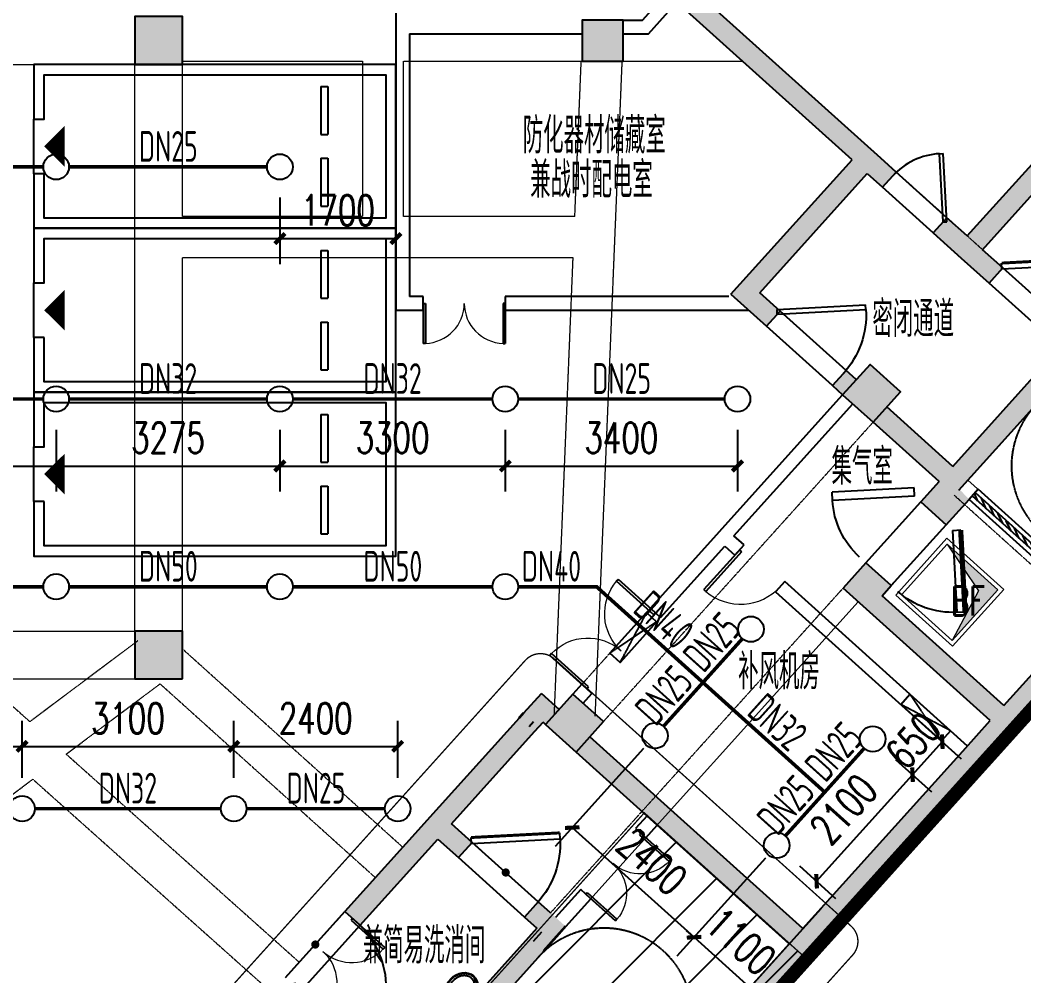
# Model space of a CAD drawing. Extents: x 6824721 to 16538177, y 2478193 to 6665639.
# Drawn here: x 8849685 to 8864383, y 2824751 to 2838751 of the extents above; entities that cross this region are included whole.
import ezdxf

# ---------------------------------------------------------------- set-up
doc = ezdxf.new("R2010")
doc.units = 0
doc.header["$LTSCALE"] = 10
doc.linetypes.add('CONTINOUS', pattern=[0])
doc.linetypes.add('DASH', pattern=[0.35, 0.25, -0.1])
for name, color, linetype in [('0-wo', 8, 'Continuous'), ('00-停车位', 67, 'Continuous'), ('DOOR_FIRE', 4, 'Continuous'), ('PUB_HATCH', 8, 'Continuous'), ('R_人防洗消集水坑', 32, 'Continuous'), ('S-梁-实线', 4, 'CONTINOUS'), ('S-梁-虚线', 4, 'DASH'), ('W-EQUIP_喷头', 7, 'Continuous'), ('W-PIPE-喷淋中', 6, 'Continuous'), ('W-TEXT_喷淋', 7, 'Continuous'), ('W-TWT_DIM', 3, 'Continuous'), ('WALL', 9, 'Continuous'), ('画水辅助', 6, 'Continuous')]:
    doc.layers.add(name, color=color, linetype=linetype)
doc.layers.add('钢梁', color=141, linetype='Continuous', lineweight=18)
doc.styles.add('8B2_02', font='tssdeng.shx', dxfattribs={"width": 0.7, "bigfont": 'TSSDCHN.shx'})
doc.styles.add('_TCH_DIM_T3', font='SIMPLEX', dxfattribs={"width": 0.705882, "bigfont": 'GBCBIG'})
doc.styles.add('_TCH_SPACE', font='SIMPLEX', dxfattribs={"height": 5, "bigfont": 'GBCBIG'})
doc.styles.add('_TWT_PIPEDN', font='TSSDENG', dxfattribs={"width": 0.8, "height": 3.5, "bigfont": 'TSSDCHN'})
doc.dimstyles.new('_TWT_ARCH&&150', dxfattribs={"dimtxt": 446.25, "dimasz": 150, "dimexe": 375, "dimexo": 450, "dimgap": 189.375, "dimtad": 1, "dimdec": 0, "dimzin": 0, "dimdsep": 46, "dimtxsty": '_TCH_DIM_T3', "dimblk": 'ARCHTICK', "dimcen": 0.09, "dimclrt": 7, "dimazin": 2, "dimtfac": 1, "dimtdec": 0, "dimtix": 1, "dimtmove": 2, "dimatfit": 3, "dimfxl": 0, "dimtolj": 1, "dimtzin": 0, "dimarcsym": 0})

# ---------------------------------------------------------------- blocks, each defined once
blk = doc.blocks.new('车位2400x5300')
at = {"layer": '00-停车位', "color": 251}
for p, q in [((-875, -1000), (-175, -1000)), ((-875, -1100), (-875, -1000)), ((-175, -1100), (-175, -1000)), ((175, -1000), (875, -1000)), ((175, -1100), (175, -1000)), ((875, -1100), (875, -1000)), ((-875, -1100), (-175, -1100)), ((175, -1100), (875, -1100)), ((400, -5300), (-400, -5300))]:
    blk.add_line(p, q, dxfattribs=at)
blk.add_lwpolyline([(400, -5150), (400, -5300), (1200, -5300), (1200, 0), (-1200, 0), (-1200, -5300), (-400, -5300), (-400, -5150), (-1050, -5150), (-1050, -150), (1050, -150), (1050, -5150), (400, -5150)], dxfattribs=at)
blk.add_lwpolyline([(0, -5150, 0, 600, 0), (0, -4850, 600, 600, 0)], format="xyseb", dxfattribs=at)
blk = doc.blocks.new('洗消污水集水坑')
at = {"layer": 'R_人防洗消集水坑', "lineweight": 15}
h = blk.add_hatch(color=256, dxfattribs=at)
h.dxf.hatch_style = 1
h.paths.add_polyline_path([(161254, 16997), (162054, 17197), (161054, 17197), (161054, 16197)])
for points in [[(162114, 17257), (160994, 17257), (160994, 16137), (162114, 16137)], [(162054, 17197), (161054, 17197), (161054, 16197), (162054, 16197)]]:
    blk.add_lwpolyline(points, close=True, dxfattribs=at)
blk.add_lwpolyline([(161054, 16197), (161254, 16997), (162054, 17197)], dxfattribs=at)
blk = doc.blocks.new('洗消坑')
at = {"layer": 'R_人防洗消集水坑', "lineweight": 15, "rotation": 227.9999999999999}
blk.add_blockref('洗消污水集水坑', (227725, -275200), dxfattribs=at)
blk = doc.blocks.new('$DorLib2D$00000002')
for p, q in [((-0.5, 0), (-0.5, 0.4875)), ((-0.475, 0.4875), (-0.5, 0.4875)), ((-0.475, 0), (-0.475, 0.4875)), ((0.475, 0), (0.475, 0.4875)), ((0.475, 0.4875), (0.5, 0.4875)), ((0.5, 0), (0.5, 0.4875)), ((-0.5, 0), (-0.475, 0)), ((0.5, 0), (0.475, 0))]:
    blk.add_line(p, q)
at = {"lineweight": 13}
for centre, start, end in [((-0.4875, 0), 0, 88.53072), ((0.4875, 0), 91.46928, 180)]:
    blk.add_arc(centre, 0.4875, start, end, dxfattribs=at)
blk = doc.blocks.new('A$C31617C59')
at = {"layer": 'DOOR_FIRE', "xscale": -1300, "yscale": -1300, "zscale": 100, "rotation": 47.99999999999827}
blk.add_blockref('$DorLib2D$00000002', (-435, -483), dxfattribs=at)
blk = doc.blocks.new('A$C405108C4')
at = {"color": 252, "linetype": 'DASH'}
for points in [[(150291, -114079), (149905, -114808)], [(150440, -114213), (149756, -114674)], [(154149, -115274), (154610, -115958)], [(154744, -115809), (154016, -115423)]]:
    blk.add_lwpolyline(points, dxfattribs=at)
at = {"layer": '画水辅助', "color": 4}
blk.add_lwpolyline([(150440, -114213), (149905, -114808), (149756, -114674), (150291, -114079)], close=True, dxfattribs=at)
blk.add_lwpolyline([(154016, -115423), (154149, -115274), (154744, -115809), (154610, -115958), (154016, -115423)], dxfattribs=at)
blk = doc.blocks.new('_FZH')
blk.add_lwpolyline([(-0.5, -0.5), (0.5, -0.5), (0.5, 0.5), (-0.5, 0.5)], close=True)
at = {"layer": 'PUB_HATCH'}
blk.add_solid([(-0.5, -0.5), (0.5, -0.5), (-0.5, 0.5), (0.5, 0.5)], dxfattribs=at)
blk = doc.blocks.new('$DorLib2D$00000081')
for p, q in [((-0.207, 0.774), (-0.169, 0.811)), ((0.538, 0.104), (-0.169, 0.811)), ((0.5, 0.067), (-0.207, 0.774)), ((0.5, 0.067), (0.538, 0.104))]:
    blk.add_line(p, q)
blk.add_arc((0.5, 0.067), 1, 135, 180)
blk = doc.blocks.new('$DorLib2D$00000084')
for p, q in [((-0.207, 0.807), (-0.16, 0.854)), ((0.5, 0.1), (-0.207, 0.807)), ((0.5, 0.1), (0.547, 0.147))]:
    blk.add_line(p, q)
at = {"const_width": 0.0333}
blk.add_lwpolyline([(0.547, 0.147), (-0.16, 0.854)], dxfattribs=at)
blk.add_arc((0.5, 0.1), 1, 135, 180)
blk = doc.blocks.new('$WINLIB2D$00000039')
at = {"color": 0}
for points in [[(-0.5, 0.5), (-0.5, -0.5)], [(0.5, 0.5), (-0.5, 0.5)], [(0.5, -0.5), (0.5, 0.5)], [(-0.5, 0.1667), (0.5, 0.1667)], [(-0.3839, -0.1667), (-0.448, 0.1667)], [(-0.3159, -0.1667), (-0.38, 0.1667)], [(-0.2479, -0.1667), (-0.312, 0.1667)], [(-0.1799, -0.1667), (-0.244, 0.1667)], [(-0.1119, -0.1667), (-0.176, 0.1667)], [(-0.0439, -0.1667), (-0.108, 0.1667)], [(0.0241, -0.1667), (-0.04, 0.1667)], [(0.0921, -0.1667), (0.028, 0.1667)], [(0.16, -0.1667), (0.0959, 0.1667)], [(0.228, -0.1667), (0.1639, 0.1667)], [(0.296, -0.1667), (0.2319, 0.1667)], [(0.364, -0.1667), (0.2999, 0.1667)], [(0.432, -0.1667), (0.3679, 0.1667)], [(0.5, -0.1667), (0.4359, 0.1667)], [(-0.4519, -0.1667), (-0.5, 0.0836)], [(-0.5, -0.1667), (0.5, -0.1667)], [(0.5, -0.5), (-0.5, -0.5)]]:
    blk.add_lwpolyline(points, dxfattribs=at)
blk = doc.blocks.new('$DorLib2D$00000075')
for p, q in [((-0.207, 1.02), (-0.136, 1.09)), ((0.5, 0.313), (-0.207, 1.02)), ((0.5, 0.313), (0.571, 0.383)), ((0.5, -0.313), (-0.207, -1.02)), ((0.5, -0.313), (0.571, -0.383)), ((0.571, -0.383), (-0.136, -1.09)), ((-0.207, -1.02), (-0.136, -1.09))]:
    blk.add_line(p, q)
at = {"const_width": 0.0625}
blk.add_lwpolyline([(0.571, 0.383), (-0.136, 1.09)], dxfattribs=at)
for centre, start, end in [((0.5, 0.313), 135, 180), ((0.5, -0.313), 180, 225)]:
    blk.add_arc(centre, 1, start, end)
blk = doc.blocks.new('$lvtry$00000173')
at = {"color": 0}
for p, q in [((-11, -125, 0), (-16, -50, 0)), ((12, -125, 0), (16, -50, 0)), ((-35, -219, 0), (40, -219, 0)), ((2, -177, 0), (2, -260, 0))]:
    blk.add_line(p, q, dxfattribs=at)
for centre, radius in [((-69, -62, 0), 20.6), ((-69, -62, 0), 15.6), ((0, -50, 0), 15.8), ((72, -62, 0), 20.6), ((72, -62, 0), 15.6), ((2, -219, 0), 23.4)]:
    blk.add_circle(centre, radius, dxfattribs=at)
blk.add_arc((1, -117, 0), 13.9, 215.486, 324.514, dxfattribs=at)
blk.add_ellipse((2, -219, 0), major_axis=(-259, 0), ratio=0.848663, dxfattribs=at)
for start_param, end_param in [(4.764585, 5.931457), (3.493317, 4.671733)]:
    blk.add_ellipse((2, -215, 0), major_axis=(-259, 0), ratio=0.459125, start_param=start_param, end_param=end_param, dxfattribs=at)
for points, knots in [([(-247, -219, 0), (-247, -226, 0), (-247, -233, 0), (-245, -253, 0), (-242, -264, 0), (-234, -288, 0), (-229, -299, 0), (-216, -321, 0), (-209, -331, 0), (-192, -351, 0), (-183, -360, 0), (-162, -377, 0), (-151, -385, 0), (-127, -399, 0), (-115, -405, 0), (-88, -415, 0), (-75, -419, 0), (-47, -425, 0), (-32, -427, 0), (-4, -429, 0), (11, -429, 0), (40, -426, 0), (54, -424, 0), (82, -418, 0), (96, -413, 0), (122, -403, 0), (134, -397, 0), (158, -383, 0), (169, -375, 0), (189, -357, 0), (198, -348, 0), (215, -328, 0), (222, -318, 0), (234, -296, 0), (239, -284, 0), (246, -261, 0), (248, -249, 0), (251, -225, 0), (251, -213, 0), (249, -189, 0), (246, -177, 0), (239, -154, 0), (234, -143, 0), (222, -121, 0), (215, -110, 0), (199, -90, 0), (190, -81, 0), (170, -63, 0), (159, -55, 0), (135, -41, 0), (123, -35, 0), (97, -24, 0), (83, -20, 0), (55, -13, 0), (41, -11, 0), (12, -9, 0), (-3, -9, 0), (-31, -10, 0), (-46, -12, 0), (-74, -18, 0), (-87, -22, 0), (-114, -32, 0), (-126, -38, 0), (-150, -52, 0), (-162, -60, 0), (-182, -77, 0), (-192, -86, 0), (-209, -106, 0), (-216, -116, 0), (-228, -138, 0), (-234, -149, 0), (-242, -172, 0), (-244, -184, 0), (-247, -204, 0), (-247, -211, 0), (-247, -219, 0)], [0, 0, 0, 0, 0.105369, 0.105369, 0.278747, 0.278747, 0.452125, 0.452125, 0.625504, 0.625504, 0.798882, 0.798882, 0.97226, 0.97226, 1.145639, 1.145639, 1.319017, 1.319017, 1.492395, 1.492395, 1.665774, 1.665774, 1.839152, 1.839152, 2.01253, 2.01253, 2.185909, 2.185909, 2.359287, 2.359287, 2.532665, 2.532665, 2.706044, 2.706044, 2.879422, 2.879422, 3.0528, 3.0528, 3.226179, 3.226179, 3.399557, 3.399557, 3.572935, 3.572935, 3.746313, 3.746313, 3.919692, 3.919692, 4.09307, 4.09307, 4.266448, 4.266448, 4.439827, 4.439827, 4.613205, 4.613205, 4.786583, 4.786583, 4.959962, 4.959962, 5.13334, 5.13334, 5.306718, 5.306718, 5.480097, 5.480097, 5.653475, 5.653475, 5.826853, 5.826853, 6.000232, 6.000232, 6.17361, 6.17361, 6.283185, 6.283185, 6.283185, 6.283185]), ([(-184, -131, 0), (-185, -133, 0), (-186, -135, 0), (-191, -143, 0), (-195, -149, 0), (-201, -161, 0), (-203, -168, 0), (-207, -180, 0), (-209, -187, 0), (-211, -199, 0), (-212, -205, 0), (-212, -214, 0), (-212, -216, 0), (-212, -219, 0), (-212, -225, 0), (-212, -232, 0), (-210, -246, 0), (-208, -254, 0), (-204, -266, 0), (-202, -272, 0), (-198, -281, 0), (-196, -286, 0), (-189, -298, 0), (-185, -304, 0), (-176, -316, 0), (-171, -322, 0), (-161, -332, 0), (-156, -337, 0), (-143, -347, 0), (-135, -353, 0), (-121, -362, 0), (-116, -365, 0), (-105, -370, 0), (-100, -373, 0), (-88, -378, 0), (-82, -380, 0), (-69, -384, 0), (-63, -386, 0), (-47, -389, 0), (-38, -391, 0), (-21, -393, 0), (-12, -393, 0), (7, -394, 0), (16, -393, 0), (34, -392, 0), (43, -390, 0), (59, -387, 0), (67, -385, 0), (83, -380, 0), (91, -378, 0), (106, -372, 0), (113, -368, 0), (127, -361, 0), (133, -357, 0), (146, -348, 0), (152, -343, 0), (163, -333, 0), (169, -328, 0), (178, -317, 0), (183, -312, 0), (190, -301, 0), (194, -296, 0), (200, -284, 0), (204, -277, 0), (209, -264, 0), (210, -258, 0), (213, -246, 0), (214, -241, 0), (216, -227, 0), (216, -219, 0), (215, -206, 0), (214, -200, 0), (213, -189, 0), (211, -183, 0), (206, -167, 0), (202, -156, 0), (193, -141, 0), (190, -136, 0), (187, -131, 0)], [5.740897, 5.740897, 5.740897, 5.740897, 5.780874, 5.780874, 5.896829, 5.896829, 6.012784, 6.012784, 6.128739, 6.128739, 6.240697, 6.240697, 6.283185, 6.283185, 6.283185, 6.399826, 6.399826, 6.5409, 6.5409, 6.634, 6.634, 6.7271, 6.7271, 6.852188, 6.852188, 6.977276, 6.977276, 7.077377, 7.077377, 7.229977, 7.229977, 7.317389, 7.317389, 7.404801, 7.404801, 7.497094, 7.497094, 7.589386, 7.589386, 7.712334, 7.712334, 7.835281, 7.835281, 7.958228, 7.958228, 8.081175, 8.081175, 8.194983, 8.194983, 8.30879, 8.30879, 8.422598, 8.422598, 8.537599, 8.537599, 8.6526, 8.6526, 8.767602, 8.767602, 8.884432, 8.884432, 8.982435, 8.982435, 9.119467, 9.119467, 9.224191, 9.224191, 9.328914, 9.328914, 9.470087, 9.470087, 9.571187, 9.571187, 9.672288, 9.672288, 9.874489, 9.874489, 9.967059, 9.967059, 9.967059, 9.967059])]:
    blk.add_open_spline(points, degree=3, knots=knots, dxfattribs=at)
for p in [(1, -50), (2, -219, 0)]:
    blk.add_point(p, dxfattribs=at)
blk = doc.blocks.new('$DorLib2D$00000001')
for p, q in [((0.45, 0.975), (0.5, 0.975)), ((0.45, 0), (0.45, 0.975)), ((0.5, 0), (0.5, 0.975)), ((0.5, 0), (0.45, 0))]:
    blk.add_line(p, q)
at = {"lineweight": 13}
blk.add_arc((0.475, 0), 0.975, 91.4693, 180, dxfattribs=at)
blk = doc.blocks.new('jkytk')
h = blk.add_hatch()
h.set_pattern_fill('ANSI31', color=252, scale=500)
h.set_pattern_definition([(45, (8493122.4, 3120586.9), (-561.266, 561.266), [])])
h.paths.add_polyline_path([(8553441, 2835786), (8555596, 2833846), (8555819, 2833645), (8551603, 2828963), (8549225, 2831104)])
at = {"color": 1, "const_width": 20}
blk.add_lwpolyline([(8553441, 2835786), (8555596, 2833846), (8555819, 2833645), (8551603, 2828963), (8549225, 2831104), (8553441, 2835786)], dxfattribs=at)
at = {"layer": 'WALL', "color": 1, "const_width": 200}
blk.add_lwpolyline([(8498859, 2828327), (8482776, 2828327), (8482776, 2792327), (8498891, 2792327), (8498891, 2783328), (8504550, 2783328), (8512897, 2775813), (8515479, 2778680), (8515479, 2788843), (8565856, 2844792), (8558488, 2851427), (8549989, 2851427), (8549989, 2856072), (8515539, 2856072), (8515539, 2864326), (8498940, 2864325), (8498889, 2828327)], dxfattribs=at)
blk = doc.blocks.new('LIANGMOBAN')
at = {"layer": 'S-梁-实线', "lineweight": 18}
for p, q in [((1996021, 116303), (1994091, 118041)), ((1988203, 111501), (1992485, 116257))]:
    blk.add_line(p, q, dxfattribs=at)
at = {"layer": 'S-梁-虚线', "color": 8, "lineweight": 18}
for p, q in [((1973591, 124128), (1981891, 124128)), ((1981891, 115828), (1981891, 124128)), ((1982591, 124178), (1985226, 124178)), ((1982591, 121902), (1982591, 124128)), ((1985226, 124178), (1985226, 121902)), ((1985826, 121902), (1985826, 124178)), ((1985826, 124178), (1988429, 124178)), ((1988335, 121902), (1988429, 124179)), ((1988634, 114577), (1989029, 124178)), ((1989041, 124178), (1990787, 124178)), ((1995567, 120278), (1993041, 122553)), ((1995367, 120055), (1992840, 122330)), ((1985226, 121902), (1982591, 121902)), ((1988335, 121902), (1985826, 121902)), ((1982591, 115828), (1982591, 121302)), ((1982591, 121302), (1988310, 121302)), ((1988035, 114602), (1988310, 121302)), ((1992456, 119513), (1991342, 120517)), ((1991141, 120294), (1992256, 119290)), ((1988308, 114905), (1992256, 119290)), ((1988754, 114504), (1992702, 118888)), ((1993891, 117818), (1995821, 116080)), ((1992597, 116830), (1993400, 117721)), ((1992969, 116495), (1993772, 117387)), ((1987980, 111702), (1992263, 116458)), ((1973591, 115828), (1981891, 115828)), ((1981938, 115688), (1980356, 114502)), ((1985817, 112662), (1982591, 115567)), ((1979654, 115128), (1981891, 115128)), ((1980356, 114502), (1979654, 115128)), ((1980888, 114026), (1982262, 115056)), ((1985416, 112216), (1982262, 115056)), ((1984300, 110978), (1980888, 114026)), ((1978027, 111880), (1980399, 113659)), ((1980399, 113659), (1983899, 110532)), ((1987800, 111864), (1986834, 112734)), ((1986633, 112511), (1987599, 111641)), ((1984970, 111721), (1984300, 110978)), ((1984323, 110554), (1985193, 111520))]:
    blk.add_line(p, q, dxfattribs=at)
blk = doc.blocks.new('_ArchTick')
at = {"color": 0, "linetype": 'ByBlock', "const_width": 0.4}
blk.add_lwpolyline([(-0.5, -0.5), (0.5, 0.5)], dxfattribs=at)
blk = doc.blocks.new('*D468')
at = {"layer": 'Defpoints', "color": 0, "transparency": 16777216}
for p in [(8853489, 2836601), (8855189, 2836601), (8855189, 2835551)]:
    blk.add_point(p, dxfattribs=at)
at = {"layer": 'W-TWT_DIM', "color": 0, "lineweight": -2, "transparency": 16777216}
for p, q in [((8853489, 2836151), (8853489, 2835176)), ((8855189, 2836151), (8855189, 2835176)), ((8853489, 2835551), (8855189, 2835551))]:
    blk.add_line(p, q, dxfattribs=at)
at = {"layer": 'W-TWT_DIM', "color": 0, "lineweight": -2, "transparency": 16777216, "xscale": 150, "yscale": 150, "zscale": 150, "rotation": 180}
blk.add_blockref('_ArchTick', (8853489, 2835551), dxfattribs=at)
at = {"layer": 'W-TWT_DIM', "color": 0, "lineweight": -2, "transparency": 16777216, "xscale": 150, "yscale": 150, "zscale": 150}
blk.add_blockref('_ArchTick', (8855189, 2835551), dxfattribs=at)
at = {"layer": 'W-TWT_DIM', "color": 7, "transparency": 16777216, "insert": (8854339, 2835964), "char_height": 446.2, "attachment_point": 5, "style": '_TCH_DIM_T3'}
blk.add_mtext('\\A1;1700', dxfattribs=at)
blk = doc.blocks.new('*D1123')
at = {"layer": 'Defpoints', "color": 0, "transparency": 16777216}
for p in [(8862170, 2828223), (8862752, 2827699), (8860764, 2826663)]:
    blk.add_point(p, dxfattribs=at)
at = {"layer": 'W-TWT_DIM', "color": 0, "lineweight": -2, "transparency": 16777216}
for p, q in [((8862504, 2827922), (8863031, 2827448)), ((8861347, 2826138), (8862752, 2827699)), ((8861099, 2826362), (8861625, 2825887))]:
    blk.add_line(p, q, dxfattribs=at)
at = {"layer": 'W-TWT_DIM', "color": 0, "lineweight": -2, "transparency": 16777216, "xscale": 150, "yscale": 150, "zscale": 150}
for p, rotation in [((8862752, 2827699), 48.00000000000632), ((8861347, 2826138), 228.0000000000064)]:
    blk.add_blockref('_ArchTick', p, dxfattribs=dict(at, rotation=rotation))
at = {"layer": 'W-TWT_DIM', "color": 7, "transparency": 16777216, "insert": (8861743, 2827195), "char_height": 446.2, "attachment_point": 5, "rotation": 48, "style": '_TCH_DIM_T3'}
blk.add_mtext('\\A1;2100', dxfattribs=at)
blk = doc.blocks.new('*D1124')
at = {"layer": 'Defpoints', "color": 0, "transparency": 16777216}
for p in [(8862605, 2828706), (8862170, 2828223), (8863187, 2828182)]:
    blk.add_point(p, dxfattribs=at)
at = {"layer": 'W-TWT_DIM', "color": 0, "lineweight": -2, "transparency": 16777216}
for p, q in [((8862939, 2828405), (8863466, 2827931)), ((8862752, 2827699), (8863187, 2828182)), ((8862504, 2827922), (8863031, 2827448))]:
    blk.add_line(p, q, dxfattribs=at)
at = {"layer": 'W-TWT_DIM', "color": 0, "lineweight": -2, "transparency": 16777216, "xscale": 150, "yscale": 150, "zscale": 150}
for p, rotation in [((8863187, 2828182), 48.00000000003133), ((8862752, 2827699), 228.0000000000313)]:
    blk.add_blockref('_ArchTick', p, dxfattribs=dict(at, rotation=rotation))
at = {"layer": 'W-TWT_DIM', "color": 7, "transparency": 16777216, "insert": (8862761, 2828196), "char_height": 446.2, "attachment_point": 5, "rotation": 48, "style": '_TCH_DIM_T3'}
blk.add_mtext('\\A1;650', dxfattribs=at)
blk = doc.blocks.new('*D1125')
at = {"layer": 'Defpoints', "color": 0, "transparency": 16777216}
for p in [(8860898, 2826811), (8861716, 2826075), (8860371, 2824582)]:
    blk.add_point(p, dxfattribs=at)
at = {"layer": 'W-TWT_DIM', "color": 0, "lineweight": -2, "transparency": 16777216}
for p, q in [((8860597, 2826477), (8859302, 2825039)), ((8861415, 2825741), (8860120, 2824303)), ((8859553, 2825318), (8859442, 2825418)), ((8859553, 2825318), (8860371, 2824582)), ((8860371, 2824582), (8860482, 2824481))]:
    blk.add_line(p, q, dxfattribs=at)
at = {"layer": 'W-TWT_DIM', "color": 0, "lineweight": -2, "transparency": 16777216, "xscale": 150, "yscale": 150, "zscale": 150}
for p, rotation in [((8859553, 2825318), 317.9999999999835), ((8860371, 2824582), 137.9999999999835)]:
    blk.add_blockref('_ArchTick', p, dxfattribs=dict(at, rotation=rotation))
at = {"layer": 'W-TWT_DIM', "color": 7, "transparency": 16777216, "insert": (8860238, 2825256), "char_height": 446.2, "attachment_point": 5, "rotation": 318, "style": '_TCH_DIM_T3'}
blk.add_mtext('\\A1;1100', dxfattribs=at)
blk = doc.blocks.new('*D1126')
at = {"layer": 'Defpoints', "color": 0, "transparency": 16777216}
for p in [(8859115, 2828417), (8860898, 2826811), (8859553, 2825318)]:
    blk.add_point(p, dxfattribs=at)
at = {"layer": 'W-TWT_DIM', "color": 0, "lineweight": -2, "transparency": 16777216}
for p, q in [((8858814, 2828083), (8857519, 2826645)), ((8857770, 2826924), (8859553, 2825318)), ((8860597, 2826477), (8859302, 2825039))]:
    blk.add_line(p, q, dxfattribs=at)
at = {"layer": 'W-TWT_DIM', "color": 0, "lineweight": -2, "transparency": 16777216, "xscale": 150, "yscale": 150, "zscale": 150}
for p, rotation in [((8857770, 2826924), 138.0000000000013), ((8859553, 2825318), 318.0000000000013)]:
    blk.add_blockref('_ArchTick', p, dxfattribs=dict(at, rotation=rotation))
at = {"layer": 'W-TWT_DIM', "color": 7, "transparency": 16777216, "insert": (8858938, 2826427), "char_height": 446.2, "attachment_point": 5, "rotation": 318, "style": '_TCH_DIM_T3'}
blk.add_mtext('\\A1;2400', dxfattribs=at)
blk = doc.blocks.new('*D1514')
at = {"layer": 'Defpoints', "color": 0, "transparency": 16777216}
for p in [(8849714, 2828113), (8847214, 2827201), (8849714, 2827201)]:
    blk.add_point(p, dxfattribs=at)
at = {"layer": 'W-TWT_DIM', "color": 0, "lineweight": -2, "transparency": 16777216}
for p, q in [((8847214, 2827651), (8847214, 2828488)), ((8849714, 2827651), (8849714, 2828488)), ((8847214, 2828113), (8849714, 2828113))]:
    blk.add_line(p, q, dxfattribs=at)
at = {"layer": 'W-TWT_DIM', "color": 0, "lineweight": -2, "transparency": 16777216, "xscale": 150, "yscale": 150, "zscale": 150, "rotation": 180}
blk.add_blockref('_ArchTick', (8847214, 2828113), dxfattribs=at)
at = {"layer": 'W-TWT_DIM', "color": 0, "lineweight": -2, "transparency": 16777216, "xscale": 150, "yscale": 150, "zscale": 150}
blk.add_blockref('_ArchTick', (8849714, 2828113), dxfattribs=at)
at = {"layer": 'W-TWT_DIM', "color": 7, "transparency": 16777216, "insert": (8848464, 2828525), "char_height": 446.2, "attachment_point": 5, "style": '_TCH_DIM_T3'}
blk.add_mtext('\\A1;2500', dxfattribs=at)
blk = doc.blocks.new('*D1515')
at = {"layer": 'Defpoints', "color": 0, "transparency": 16777216}
for p in [(8852814, 2828113), (8849714, 2827201), (8852814, 2827201)]:
    blk.add_point(p, dxfattribs=at)
at = {"layer": 'W-TWT_DIM', "color": 0, "lineweight": -2, "transparency": 16777216}
for p, q in [((8849714, 2827651), (8849714, 2828488)), ((8852814, 2827651), (8852814, 2828488)), ((8849714, 2828113), (8852814, 2828113))]:
    blk.add_line(p, q, dxfattribs=at)
at = {"layer": 'W-TWT_DIM', "color": 0, "lineweight": -2, "transparency": 16777216, "xscale": 150, "yscale": 150, "zscale": 150, "rotation": 180}
blk.add_blockref('_ArchTick', (8849714, 2828113), dxfattribs=at)
at = {"layer": 'W-TWT_DIM', "color": 0, "lineweight": -2, "transparency": 16777216, "xscale": 150, "yscale": 150, "zscale": 150}
blk.add_blockref('_ArchTick', (8852814, 2828113), dxfattribs=at)
at = {"layer": 'W-TWT_DIM', "color": 7, "transparency": 16777216, "insert": (8851264, 2828525), "char_height": 446.2, "attachment_point": 5, "style": '_TCH_DIM_T3'}
blk.add_mtext('\\A1;3100', dxfattribs=at)
blk = doc.blocks.new('*D1516')
at = {"layer": 'Defpoints', "color": 0, "transparency": 16777216}
for p in [(8855214, 2828113), (8852814, 2827201), (8855214, 2827201)]:
    blk.add_point(p, dxfattribs=at)
at = {"layer": 'W-TWT_DIM', "color": 0, "lineweight": -2, "transparency": 16777216}
for p, q in [((8852814, 2827651), (8852814, 2828488)), ((8855214, 2827651), (8855214, 2828488)), ((8852814, 2828113), (8855214, 2828113))]:
    blk.add_line(p, q, dxfattribs=at)
at = {"layer": 'W-TWT_DIM', "color": 0, "lineweight": -2, "transparency": 16777216, "xscale": 150, "yscale": 150, "zscale": 150, "rotation": 180}
blk.add_blockref('_ArchTick', (8852814, 2828113), dxfattribs=at)
at = {"layer": 'W-TWT_DIM', "color": 0, "lineweight": -2, "transparency": 16777216, "xscale": 150, "yscale": 150, "zscale": 150}
blk.add_blockref('_ArchTick', (8855214, 2828113), dxfattribs=at)
at = {"layer": 'W-TWT_DIM', "color": 7, "transparency": 16777216, "insert": (8854014, 2828525), "char_height": 446.2, "attachment_point": 5, "style": '_TCH_DIM_T3'}
blk.add_mtext('\\A1;2400', dxfattribs=at)
blk = doc.blocks.new('*D1518')
at = {"layer": 'Defpoints', "color": 0, "transparency": 16777216}
for p in [(8850214, 2833201), (8853489, 2833201), (8853489, 2832220)]:
    blk.add_point(p, dxfattribs=at)
at = {"layer": 'W-TWT_DIM', "color": 0, "lineweight": -2, "transparency": 16777216}
for p, q in [((8850214, 2832751), (8850214, 2831845)), ((8853489, 2832751), (8853489, 2831845)), ((8850214, 2832220), (8853489, 2832220))]:
    blk.add_line(p, q, dxfattribs=at)
at = {"layer": 'W-TWT_DIM', "color": 0, "lineweight": -2, "transparency": 16777216, "xscale": 150, "yscale": 150, "zscale": 150, "rotation": 180}
blk.add_blockref('_ArchTick', (8850214, 2832220), dxfattribs=at)
at = {"layer": 'W-TWT_DIM', "color": 0, "lineweight": -2, "transparency": 16777216, "xscale": 150, "yscale": 150, "zscale": 150}
blk.add_blockref('_ArchTick', (8853489, 2832220), dxfattribs=at)
at = {"layer": 'W-TWT_DIM', "color": 7, "transparency": 16777216, "insert": (8851852, 2832633), "char_height": 446.2, "attachment_point": 5, "style": '_TCH_DIM_T3'}
blk.add_mtext('\\A1;3275', dxfattribs=at)
blk = doc.blocks.new('*D1519')
at = {"layer": 'Defpoints', "color": 0, "transparency": 16777216}
for p in [(8853489, 2833201), (8856789, 2833201), (8856789, 2832220)]:
    blk.add_point(p, dxfattribs=at)
at = {"layer": 'W-TWT_DIM', "color": 0, "lineweight": -2, "transparency": 16777216}
for p, q in [((8853489, 2832751), (8853489, 2831845)), ((8856789, 2832751), (8856789, 2831845)), ((8853489, 2832220), (8856789, 2832220))]:
    blk.add_line(p, q, dxfattribs=at)
at = {"layer": 'W-TWT_DIM', "color": 0, "lineweight": -2, "transparency": 16777216, "xscale": 150, "yscale": 150, "zscale": 150, "rotation": 180}
blk.add_blockref('_ArchTick', (8853489, 2832220), dxfattribs=at)
at = {"layer": 'W-TWT_DIM', "color": 0, "lineweight": -2, "transparency": 16777216, "xscale": 150, "yscale": 150, "zscale": 150}
blk.add_blockref('_ArchTick', (8856789, 2832220), dxfattribs=at)
at = {"layer": 'W-TWT_DIM', "color": 7, "transparency": 16777216, "insert": (8855139, 2832633), "char_height": 446.2, "attachment_point": 5, "style": '_TCH_DIM_T3'}
blk.add_mtext('\\A1;3300', dxfattribs=at)
blk = doc.blocks.new('*D1520')
at = {"layer": 'Defpoints', "color": 0, "transparency": 16777216}
for p in [(8856789, 2833201), (8860189, 2833201), (8860189, 2832220)]:
    blk.add_point(p, dxfattribs=at)
at = {"layer": 'W-TWT_DIM', "color": 0, "lineweight": -2, "transparency": 16777216}
for p, q in [((8856789, 2832751), (8856789, 2831845)), ((8860189, 2832751), (8860189, 2831845)), ((8856789, 2832220), (8860189, 2832220))]:
    blk.add_line(p, q, dxfattribs=at)
at = {"layer": 'W-TWT_DIM', "color": 0, "lineweight": -2, "transparency": 16777216, "xscale": 150, "yscale": 150, "zscale": 150, "rotation": 180}
blk.add_blockref('_ArchTick', (8856789, 2832220), dxfattribs=at)
at = {"layer": 'W-TWT_DIM', "color": 0, "lineweight": -2, "transparency": 16777216, "xscale": 150, "yscale": 150, "zscale": 150}
blk.add_blockref('_ArchTick', (8860189, 2832220), dxfattribs=at)
at = {"layer": 'W-TWT_DIM', "color": 7, "transparency": 16777216, "insert": (8858489, 2832633), "char_height": 446.2, "attachment_point": 5, "style": '_TCH_DIM_T3'}
blk.add_mtext('\\A1;3400', dxfattribs=at)
blk = doc.blocks.new('*D1536')
at = {"layer": 'Defpoints', "color": 0, "transparency": 16777216}
for p in [(8847214, 2833119), (8850214, 2833119), (8850214, 2832220)]:
    blk.add_point(p, dxfattribs=at)
at = {"layer": 'W-TWT_DIM', "color": 0, "lineweight": -2, "transparency": 16777216}
for p, q in [((8847214, 2832669), (8847214, 2831845)), ((8850214, 2832669), (8850214, 2831845)), ((8847214, 2832220), (8850214, 2832220))]:
    blk.add_line(p, q, dxfattribs=at)
at = {"layer": 'W-TWT_DIM', "color": 0, "lineweight": -2, "transparency": 16777216, "xscale": 150, "yscale": 150, "zscale": 150, "rotation": 180}
blk.add_blockref('_ArchTick', (8847214, 2832220), dxfattribs=at)
at = {"layer": 'W-TWT_DIM', "color": 0, "lineweight": -2, "transparency": 16777216, "xscale": 150, "yscale": 150, "zscale": 150}
blk.add_blockref('_ArchTick', (8850214, 2832220), dxfattribs=at)
at = {"layer": 'W-TWT_DIM', "color": 7, "transparency": 16777216, "insert": (8848714, 2832633), "char_height": 446.2, "attachment_point": 5, "style": '_TCH_DIM_T3'}
blk.add_mtext('\\A1;3000', dxfattribs=at)
blk = doc.blocks.new('$TwtSys$00000125')
blk.add_circle((0, 0, 0), 1)

msp = doc.modelspace()

# ---------------------------------------------------------------- hatches: boundary and pattern name
at = {"layer": '0-wo'}
for points in [[(8862082.3, 2836644.8), (8862290.4, 2836726.6), (8859577.9, 2839168.9), (8859154.3, 2839146.7), (8861866.7, 2836704.3)], [(8863598.3, 2835414.3), (8863776.7, 2835388.3), (8865851, 2837692), (8865839.9, 2837903.9), (8865628.1, 2837892.8), (8863553.8, 2835589)], [(8860093.5, 2834735), (8860517.2, 2834757.2), (8862089.7, 2836503.6), (8862082.3, 2836644.8), (8861866.7, 2836704.3)], [(8862089.7, 2836503.6), (8862312.6, 2836302.9), (8862513.4, 2836525.8), (8862290.4, 2836726.6), (8862082.3, 2836644.8)], [(8863553.8, 2835589), (8863256.5, 2835856.7), (8863055.8, 2835633.7), (8863464.5, 2835265.7), (8863598.3, 2835414.3)], [(8863464.5, 2835265.7), (8863873.2, 2834897.7), (8864074, 2835120.6), (8863776.7, 2835388.3), (8863598.3, 2835414.3)], [(8860093.5, 2834735), (8860613.7, 2834266.6), (8860814.5, 2834489.6), (8860517.2, 2834757.2)], [(8863372.7, 2831950.6), (8863430.3, 2831865.2), (8865337.3, 2833983.1), (8864913.6, 2833960.9), (8863341.2, 2832214.5)], [(8861728.5, 2833262.9), (8861929.2, 2833485.9), (8861780.6, 2833619.7), (8861579.8, 2833396.8)], [(8862375.1, 2833084.4), (8862174.3, 2832861.4), (8863140.4, 2831991.6), (8863372.7, 2831950.6), (8863341.2, 2832214.5)], [(8863140.4, 2831991.6), (8862872.8, 2831694.3), (8863244.3, 2831359.8), (8863578.9, 2831731.3), (8863372.7, 2831950.6)], [(8862307.6, 2830319.4), (8862441.4, 2830468), (8862069.8, 2830802.5), (8861735.3, 2830431)], [(8864053.9, 2828522.7), (8864091.1, 2828713.4), (8862307.6, 2830319.4), (8861735.3, 2830431), (8863890.4, 2828490.5)], [(8864053.9, 2828522.7), (8864180.2, 2828364.1), (8865585.4, 2829924.7), (8865362.5, 2830125.4), (8864091.1, 2828713.4)], [(8857062.6, 2828604.1), (8857285.6, 2828403.4), (8857341.9, 2828465.9), (8857319.7, 2828889.6)], [(8857379.1, 2828432.5), (8857579.8, 2828655.4), (8857319.7, 2828889.6), (8857341.9, 2828465.9)], [(8856995.7, 2828529.8), (8857218.7, 2828329), (8857285.6, 2828403.4), (8857062.6, 2828604.1)], [(8855817.9, 2826922.8), (8856003.8, 2826979.8), (8857218.7, 2828329), (8856995.7, 2828529.8), (8855647, 2827031.9)], [(8863488.9, 2828044.6), (8863711.8, 2827843.9), (8864180.2, 2828364.1), (8864053.9, 2828522.7), (8863890.4, 2828490.5)], [(8858025.7, 2828254), (8857825, 2828031), (8859014, 2826960.4), (8859214.8, 2827183.3)], [(8861109.7, 2825252.8), (8861236.1, 2825094.2), (8863711.8, 2827843.9), (8863488.9, 2828044.6), (8861146.9, 2825443.6)], [(8861109.7, 2825252.8), (8861146.9, 2825443.6), (8859214.8, 2827183.3), (8859014, 2826960.4), (8860946.2, 2825220.7)], [(8855647, 2827031.9), (8854442.5, 2825694.1), (8854665.4, 2825493.4), (8855803, 2826756.8), (8855817.9, 2826922.8)], [(8855803, 2826756.8), (8856106, 2826484), (8856306.7, 2826707), (8856003.8, 2826979.8), (8855817.9, 2826922.8)], [(8857452.9, 2825675), (8857272.8, 2825837.1), (8857072.1, 2825614.2), (8857252.2, 2825452), (8857415.7, 2825484.2)], [(8857675.8, 2825474.1), (8857452.8, 2825674.8), (8857452.9, 2825675), (8857415.7, 2825484.2), (8857542, 2825325.6)], [(8857415.7, 2825484.2), (8857252.2, 2825452), (8857128.8, 2825315), (8857351.8, 2825114.3), (8857542, 2825325.6)], [(8857351.8, 2825114.3), (8857128.8, 2825315), (8854575.6, 2822479.3), (8854597.8, 2822055.6)], [(8856730.7, 2820538.8), (8856953.6, 2820338.1), (8861236.1, 2825094.2), (8861109.7, 2825252.8), (8860946.2, 2825220.7)]]:
    msp.add_hatch(color=8, dxfattribs=at).paths.add_polyline_path(points)
at = {"layer": 'W-PIPE-喷淋中'}
for points in [[(8858126.5, 2830451.5), (8858126.5, 2830477.7), (8858136.5, 2830477.7)], [(8858126.5, 2830451.5), (8858144, 2830471), (8858136.5, 2830477.7)]]:
    msp.add_hatch(color=256, dxfattribs=at).paths.add_polyline_path(points)

# ---------------------------------------------------------------- linework, layer by layer
at = {"layer": '0-wo', "color": 8}
for p, q in [((8858798.4, 2838751.5), (8859154.3, 2839146.7)), ((8861866.7, 2836704.3), (8859154.3, 2839146.7)), ((8862290.4, 2836726.6), (8859577.9, 2839168.9)), ((8858887.5, 2838551.5), (8859302.9, 2839012.8)), ((8855189.1, 2838951.5), (8855189.1, 2838601.5)), ((8858514.1, 2838751.5), (8858798.4, 2838751.5)), ((8855189.1, 2838601.5), (8855189.1, 2834501.5)), ((8855389.1, 2838551.5), (8855389.1, 2834701.5)), ((8855389.1, 2838551.5), (8857914.1, 2838551.5)), ((8858514.1, 2838551.5), (8858887.5, 2838551.5)), ((8863553.8, 2835589), (8865628.1, 2837892.8)), ((8863776.7, 2835388.3), (8865851, 2837692)), ((8860093.5, 2834735), (8861866.7, 2836704.3)), ((8862513.4, 2836525.8), (8862290.4, 2836726.6)), ((8860517.2, 2834757.2), (8862089.7, 2836503.6)), ((8862089.7, 2836503.6), (8862312.6, 2836302.9)), ((8862312.6, 2836302.9), (8862513.4, 2836525.8)), ((8863256.5, 2835856.7), (8862513.4, 2836525.8)), ((8863055.8, 2835633.7), (8862312.6, 2836302.9)), ((8863256.5, 2835856.7), (8863055.8, 2835633.7)), ((8863553.8, 2835589), (8863256.5, 2835856.7)), ((8863055.8, 2835633.7), (8863464.5, 2835265.7)), ((8864074, 2835120.6), (8863776.7, 2835388.3)), ((8863464.5, 2835265.7), (8863873.2, 2834897.7)), ((8863873.2, 2834897.7), (8864074, 2835120.6)), ((8865040, 2834250.8), (8864074, 2835120.6)), ((8864839.3, 2834027.8), (8863873.2, 2834897.7)), ((8860093.5, 2834735), (8860613.7, 2834266.6)), ((8860814.5, 2834489.6), (8860517.2, 2834757.2)), ((8855589.1, 2834701.5), (8855389.1, 2834701.5)), ((8855589.1, 2834501.5), (8855589.1, 2834701.5)), ((8860063.3, 2834701.5), (8856789.1, 2834701.5)), ((8856789.1, 2834701.5), (8856789.1, 2834501.5)), ((8855189.1, 2834501.5), (8855589.1, 2834501.5)), ((8856789.1, 2834501.5), (8860352.9, 2834501.5)), ((8860613.7, 2834266.6), (8860814.5, 2834489.6)), ((8861780.6, 2833619.7), (8860814.5, 2834489.6)), ((8861579.8, 2833396.8), (8860613.7, 2834266.6)), ((8863341.2, 2832214.5), (8864913.6, 2833960.9)), ((8863430.3, 2831865.2), (8865337.3, 2833983.1)), ((8861780.6, 2833619.7), (8861579.8, 2833396.8)), ((8861929.2, 2833485.9), (8861780.6, 2833619.7)), ((8859921.8, 2831256.4), (8861728.5, 2833262.9)), ((8861579.8, 2833396.8), (8861728.5, 2833262.9)), ((8860137.3, 2831196.9), (8861877.1, 2833129.1)), ((8863341.2, 2832214.5), (8862375.1, 2833084.4)), ((8863140.4, 2831991.6), (8862174.3, 2832861.4)), ((8863140.4, 2831991.6), (8862872.8, 2831694.3)), ((8863712.7, 2831880), (8863578.9, 2831731.3)), ((8862069.8, 2830802.5), (8862872.8, 2831694.3)), ((8862872.8, 2831694.3), (8863244.3, 2831359.8)), ((8863244.3, 2831359.8), (8863578.9, 2831731.3)), ((8862441.4, 2830468), (8863244.3, 2831359.8)), ((8859921.8, 2831256.4), (8858913.9, 2830137.1)), ((8860286, 2831063.1), (8860137.3, 2831196.9)), ((8860152.1, 2830914.5), (8860286, 2831063.1)), ((8859062.6, 2830003.3), (8860003.5, 2831048.3)), ((8860003.5, 2831048.3), (8860152.1, 2830914.5)), ((8862069.8, 2830802.5), (8861735.3, 2830431)), ((8862441.4, 2830468), (8862069.8, 2830802.5)), ((8860880.5, 2830527.8), (8860746.7, 2830379.2)), ((8863555.8, 2828118.9), (8860880.5, 2830527.8)), ((8862307.6, 2830319.4), (8862441.4, 2830468)), ((8860746.7, 2830379.2), (8863422, 2827970.3)), ((8863890.4, 2828490.5), (8861735.3, 2830431)), ((8864091.1, 2828713.4), (8862307.6, 2830319.4)), ((8858913.9, 2830137.1), (8859062.6, 2830003.3)), ((8864091.1, 2828713.4), (8865362.5, 2830125.4)), ((8864180.2, 2828364.1), (8865585.4, 2829924.7)), ((8857910.2, 2829022.4), (8857780.6, 2828878.4)), ((8858058.9, 2828888.6), (8857910.2, 2829022.4)), ((8857062.6, 2828604.1), (8857319.7, 2828889.6)), ((8857579.8, 2828655.4), (8857319.7, 2828889.6)), ((8857929.2, 2828744.5), (8858058.9, 2828888.6)), ((8856988.3, 2828536.4), (8857055.3, 2828610.7)), ((8856995.7, 2828529.8), (8857062.6, 2828604.1)), ((8855647, 2827031.9), (8856995.7, 2828529.8)), ((8857137, 2828402.6), (8857203.9, 2828476.9)), ((8857285.6, 2828403.4), (8857341.9, 2828465.9)), ((8857379.1, 2828432.5), (8857341.9, 2828465.9)), ((8863488.9, 2828044.6), (8863890.4, 2828490.5)), ((8856003.8, 2826979.8), (8857218.7, 2828329)), ((8857218.7, 2828329), (8857285.6, 2828403.4)), ((8863711.8, 2827843.9), (8864180.2, 2828364.1)), ((8859214.8, 2827183.3), (8858025.7, 2828254)), ((8859014, 2826960.4), (8857825, 2828031)), ((8861146.9, 2825443.6), (8863488.9, 2828044.6)), ((8861236.1, 2825094.2), (8863711.8, 2827843.9)), ((8858865.4, 2827094.2), (8858698.1, 2826908.4)), ((8861146.9, 2825443.6), (8859214.8, 2827183.3)), ((8855647, 2827031.9), (8854442.5, 2825694.1)), ((8856306.7, 2826707), (8856003.8, 2826979.8)), ((8858846.7, 2826774.6), (8859014, 2826960.4)), ((8860946.2, 2825220.7), (8859014, 2826960.4)), ((8858698.1, 2826908.4), (8858846.7, 2826774.6)), ((8854665.4, 2825493.4), (8855803, 2826756.8)), ((8855803, 2826756.8), (8856106, 2826484)), ((8856106, 2826484), (8856306.7, 2826707)), ((8857272.8, 2825837.1), (8856306.7, 2826707)), ((8857072.1, 2825614.2), (8856106, 2826484)), ((8857895.2, 2826016.7), (8857527.1, 2825607.9)), ((8858043.8, 2825882.8), (8857895.2, 2826016.7)), ((8857272.8, 2825837.1), (8857072.1, 2825614.2)), ((8857452.9, 2825675), (8857272.8, 2825837.1)), ((8857675.8, 2825474.1), (8858043.8, 2825882.8)), ((8853572.6, 2824728), (8854442.5, 2825694.1)), ((8854442.5, 2825694.1), (8854665.4, 2825493.4)), ((8857072.1, 2825614.2), (8857252.2, 2825452)), ((8857452.8, 2825674.8), (8857452.9, 2825675)), ((8857519.7, 2825614.6), (8857519.8, 2825614.7)), ((8853795.6, 2824527.3), (8854665.4, 2825493.4)), ((8857668.4, 2825480.8), (8857534.6, 2825332.2)), ((8857675.8, 2825474.1), (8857542, 2825325.6)), ((8857252.2, 2825452), (8857128.8, 2825315)), ((8857319.1, 2825391.7), (8857195.7, 2825254.7)), ((8857534.6, 2825332.2), (8857344.4, 2825120.9)), ((8857542, 2825325.6), (8857351.8, 2825114.3)), ((8857128.8, 2825315), (8854575.6, 2822479.3)), ((8856730.7, 2820538.8), (8860946.2, 2825220.7)), ((8857351.8, 2825114.3), (8854597.8, 2822055.6)), ((8856953.6, 2820338.1), (8861236.1, 2825094.2))]:
    msp.add_line(p, q, dxfattribs=at)
at = {"layer": '0-wo', "color": 8, "linetype": 'DASH', "const_width": 20}
msp.add_lwpolyline([(8857505.7, 2829395), (8861853.1, 2825480.6, -0.4142136), (8861875.3, 2825056.9), (8855585.5, 2818071.4, -0.4142136), (8855161.8, 2818049.2), (8850814.4, 2821963.6, -0.4142136), (8850792.2, 2822387.3), (8857082, 2829372.8, -0.4142136)], format="xyb", close=True, dxfattribs=at)
at = {"layer": '0-wo', "color": 8, "const_width": 60}
for points in [[(8856818.5, 2826246.2, 1), (8856773.9, 2826286.3, 1)], [(8854001.2, 2825181.7, 1), (8854013.9, 2825240.4, 1)], [(8854001.2, 2825181.7, 1), (8854013.9, 2825240.4, 1)], [(8854001.2, 2825181.7, 1), (8854013.9, 2825240.4, 1)], [(8854001.2, 2825181.7, 1), (8854013.9, 2825240.4, 1)]]:
    msp.add_lwpolyline(points, format="xyb", close=True, dxfattribs=at)
at = {"layer": '0-wo', "color": 8, "linetype": 'DASH'}
for centre, start, end in [((8865500.4, 2832221.5), 138, 318), ((8858233.7, 2824150.9), 318, 138)]:
    msp.add_arc(centre, 1300, start, end, dxfattribs=at)
at = {"layer": 'W-PIPE-喷淋中', "ltscale": 1.5, "const_width": 52.5}
for points in [[(8847401.6, 2836601.5), (8850026.6, 2836601.5)], [(8850401.6, 2836601.5), (8853301.6, 2836601.5)], [(8847401.6, 2833201.5), (8850026.6, 2833201.5)], [(8850401.6, 2833201.5), (8853301.6, 2833201.5)], [(8853676.6, 2833201.5), (8856601.6, 2833201.5)], [(8856976.6, 2833201.5), (8860001.6, 2833201.5)], [(8847401.6, 2830451.5), (8850026.6, 2830451.5)], [(8850401.6, 2830451.5), (8853301.6, 2830451.5)], [(8853676.6, 2830451.5), (8856601.6, 2830451.5)], [(8856976.6, 2830451.5), (8858126.5, 2830451.5)], [(8859683.5, 2829049.2), (8858126.5, 2830451.5)], [(8859683.5, 2829049.2), (8860260.7, 2829690.5)], [(8859106.3, 2828408), (8859683.5, 2829049.2)], [(8861467, 2827443), (8859683.5, 2829049.2)], [(8861467, 2827443), (8862044.1, 2828084)], [(8860889.9, 2826802), (8861467, 2827443)], [(8849901.6, 2827201.5), (8852626.6, 2827201.5)], [(8853001.6, 2827201.5), (8855026.6, 2827201.5)]]:
    msp.add_lwpolyline(points, dxfattribs=at)

# ---------------------------------------------------------------- block references
msp.add_blockref('jkytk', (305383.7, -8645.8))
at = {"layer": '0-wo', "color": 8}
for name, p in [('A$C405108C4', (8708564.1, 2944151.5)), ('洗消坑', (8731264.1, 3236801.5)), ('A$C31617C59', (8854554, 2825593.7))]:
    msp.add_blockref(name, p, dxfattribs=at)
for name, p, xscale, yscale, zscale, rotation in [('_FZH', (8851714.1, 2838451.5), 700, 700, 700, 90), ('_FZH', (8858214.1, 2838451.5), 600, 600, 600, 90), ('$DorLib2D$00000081', (8862784.6, 2836079.8), -1000, -1000, 300, 137.9999999999982), ('$DorLib2D$00000084', (8864456.6, 2834574.2), 1300, -1300, 300, 137.9999999999973), ('$DorLib2D$00000081', (8861197.1, 2833943.2), 1300, -1300, 300, 137.9999999999988), ('_FZH', (8862152.1, 2833285.1), 600.0000000000158, 600.0000000000158, 600.0000000000158, 47.99999999999928), ('$DorLib2D$00000075', (8862657.1, 2831081.2), 1200, -1200, 500, 48.00000000000828), ('$WINLIB2D$00000039', (8864537.6, 2831002.7), -2400, -200, -2400, 137.9999999999983), ('$DorLib2D$00000001', (8860516.3, 2830721.1), 800, 800, 200, 137.9999999999986), ('$DorLib2D$00000002', (8858486.4, 2829512.8), -1500, 1500, 200, 47.9999999999991), ('_FZH', (8851714.1, 2829451.5), 699.9999999993597, 699.9999999993597, 699.9999999993597, 89.9999999999726), ('_FZH', (8857802.8, 2828454.7), 600.0000000000256, 600.0000000000256, 600.0000000000256, 47.99999999999824), ('$DorLib2D$00000084', (8856689.4, 2826160.6), 1300, -1300, 300, 137.9999999999987), ('$DorLib2D$00000002', (8858370.9, 2826395.6), -1200, 1200, 200, 228.0000000000064), ('$DorLib2D$00000081', (8854119, 2825110.7), -1300, -1300, 300, 47.99999999999791)]:
    msp.add_blockref(name, p, dxfattribs=dict(at, xscale=xscale, yscale=yscale, zscale=zscale, rotation=rotation))
for name, p, rotation in [('车位2400x5300', (8855189.1, 2836901.5), 270), ('车位2400x5300', (8855189.1, 2834501.5), 270), ('车位2400x5300', (8855189.1, 2832101.5), 270), ('$lvtry$00000173', (8856315.6, 2824413.4, 0), 228.0000000000098)]:
    msp.add_blockref(name, p, dxfattribs=dict(at, rotation=rotation))
at = {"layer": '0-wo', "color": 8, "xscale": -1200, "yscale": -1200, "zscale": 200}
msp.add_blockref('$DorLib2D$00000002', (8856189.1, 2834601.5), dxfattribs=at)
at = {"layer": 'W-EQUIP_喷头', "xscale": 187.5, "yscale": 187.5, "zscale": 187.5}
for p in [(8850214.1, 2836601.5), (8853489.1, 2836601.5), (8850214.1, 2833201.5), (8853489.1, 2833201.5), (8856789.1, 2833201.5), (8860189.1, 2833201.5), (8850214.1, 2830451.5), (8853489.1, 2830451.5), (8856789.1, 2830451.5), (8860386.1, 2829829.8), (8858980.9, 2828268.6), (8862169.6, 2828223.3), (8849714.1, 2827201.5), (8852814.1, 2827201.5), (8855214.1, 2827201.5), (8860764.4, 2826662.7)]:
    msp.add_blockref('$TwtSys$00000125', p, dxfattribs=at)
at = {"layer": '钢梁', "color": 6}
msp.add_blockref('LIANGMOBAN', (6869472.7, 2713973), dxfattribs=at)

# ---------------------------------------------------------------- texts
at = {"layer": '0-wo', "color": 6, "style": '8B2_02', "width": 0.6}
for s, p in [('防化器材储藏室', (8857044.6, 2836798.2)), ('兼战时配电室', (8857154, 2836148.8)), ('密闭通道', (8862163.7, 2834107.8)), ('集气室', (8861566.9, 2831948.1)), ('补风机房', (8860198.3, 2828945.9)), ('兼简易洗消间', (8854702.1, 2824933.9))]:
    msp.add_text(s, height=525, dxfattribs=at).set_placement(p)
at = {"layer": '0-wo', "color": 8, "linetype": 'DASH', "style": '_TCH_SPACE', "width": 0.705882}
msp.add_text('BF', height=425, dxfattribs=at).set_placement((8863314.3, 2830031.6))
at = {"layer": 'W-TEXT_喷淋', "style": '_TWT_PIPEDN', "width": 0.64}
for s, p in [('DN25', (8851425.1, 2836676.5)), ('DN32', (8851425.1, 2833276.5)), ('DN32', (8854712.6, 2833276.5)), ('DN25', (8858062.6, 2833276.5)), ('DN50', (8851425.1, 2830526.5)), ('DN50', (8854712.6, 2830526.5)), ('DN40', (8857031.3, 2830526.5)), ('DN32', (8850837.6, 2827276.5)), ('DN25', (8853587.6, 2827276.5))]:
    msp.add_text(s, height=450, dxfattribs=at).set_placement(p)
for s, rotation, p in [('DN40', 317.99382, (8858638.3, 2830091.5)), ('DN25', 48.01006, (8859693.8, 2829172.7)), ('DN25', 48.01006, (8858991.1, 2828392.1)), ('DN32', 317.99382, (8860308.5, 2828587.2)), ('DN25', 48, (8861477.2, 2827566.4)), ('DN25', 48, (8860774.6, 2826786.1))]:
    msp.add_text(s, height=450, rotation=rotation, dxfattribs=at).set_placement(p)

# ---------------------------------------------------------------- dimensions: what is measured, and where the dimension line sits
at = {"layer": 'W-TWT_DIM'}
for p1, p2, distance, picture, middle in [((8853489.1, 2836601.5), (8855189.1, 2836601.5), -1050, '*D468', (8854339.1, 2835964)), ((8847214.1, 2833118.7), (8850214.1, 2833118.7), -898.4, '*D1536', (8848714.1, 2832632.9)), ((8850214.1, 2833201.5), (8853489.1, 2833201.5), -981.1, '*D1518', (8851851.6, 2832632.9)), ((8853489.1, 2833201.5), (8856789.1, 2833201.5), -981.1, '*D1519', (8855139.1, 2832632.9)), ((8856789.1, 2833201.5), (8860189.1, 2833201.5), -981.1, '*D1520', (8858489.1, 2832632.9)), ((8847214.1, 2827201.5), (8849714.1, 2827201.5), 911.5, '*D1514', (8848464.1, 2828525.5)), ((8849714.1, 2827201.5), (8852814.1, 2827201.5), 911.5, '*D1515', (8851264.1, 2828525.5)), ((8852814.1, 2827201.5), (8855214.1, 2827201.5), 911.5, '*D1516', (8854014.1, 2828525.5)), ((8859114.7, 2828417.2), (8860898.2, 2826811.3), -2009.8, '*D1126', (8858937.7, 2826427.2)), ((8860764.4, 2826662.7), (8862169.6, 2828223.3), -783.7, '*D1123', (8861742.8, 2827194.6)), ((8860898.2, 2826811.3), (8861715.7, 2826075.3), -2009.8, '*D1125', (8860238.2, 2825256.3))]:
    dim = msp.add_aligned_dim(p1=p1, p2=p2, distance=distance, dimstyle='_TWT_ARCH&&150', dxfattribs=at)
    dim.commit()
    dim.dimension.update_dxf_attribs({"geometry": picture, "text_midpoint": middle})
dim = msp.add_linear_dim(base=(8863186.9, 2828182), p1=(8862169.6, 2828223.3), p2=(8862604.5, 2828706.3), angle=48, dimstyle='_TWT_ARCH&&150', dxfattribs=at)
dim.commit()
dim.dimension.update_dxf_attribs({"geometry": '*D1124', "text_midpoint": (8862761.1, 2828196.3), "dimtype": 129})

doc.saveas('drawing.dxf')
